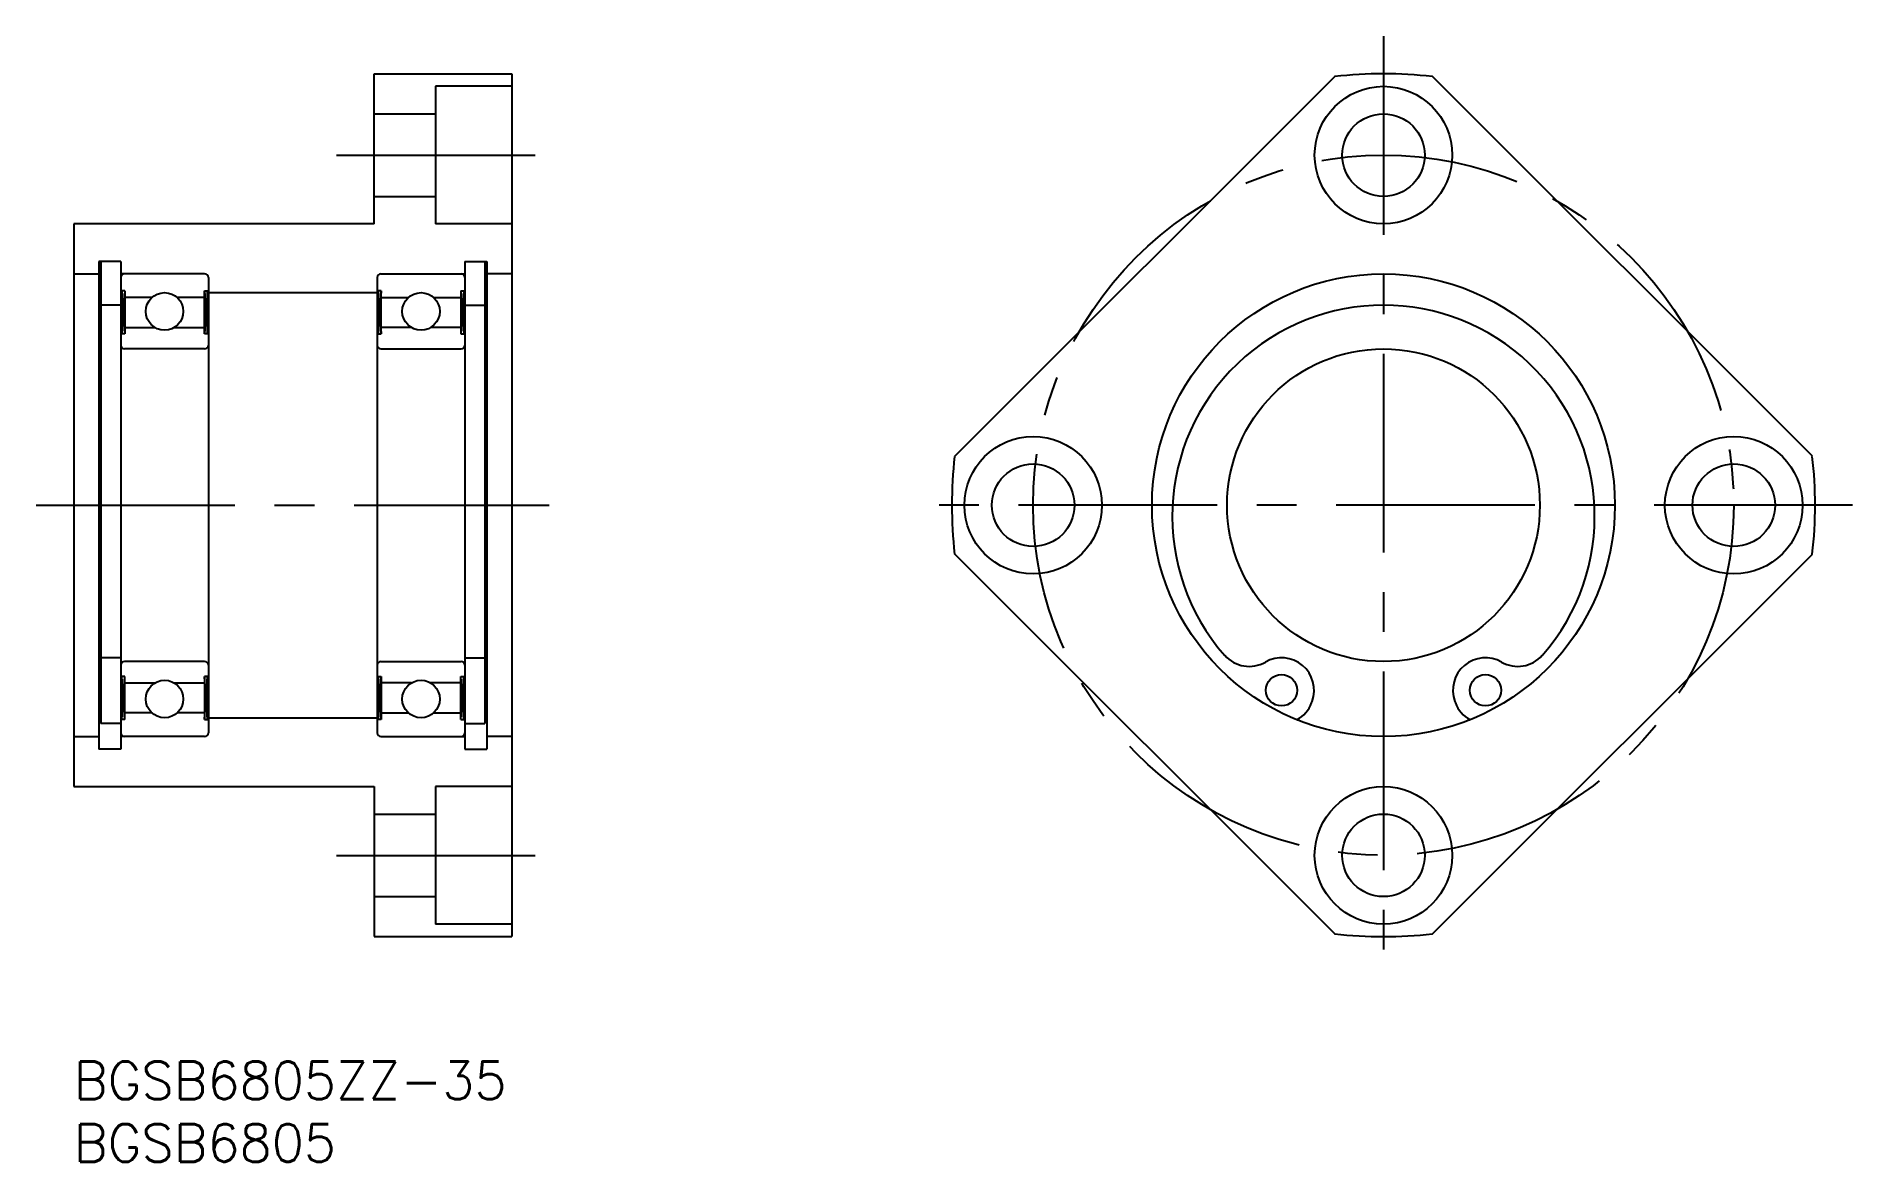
# Model space of a CAD drawing. Extents: x -3 to 142, y -8 to 82.
import ezdxf

# ---------------------------------------------------------------- set-up
doc = ezdxf.new("R2010")
doc.units = 0
doc.header["$LTSCALE"] = 0.5
doc.linetypes.add('CENTER', pattern=[50.8, 31.75, -6.35, 6.35, -6.35])
for name, color, linetype in [('MSM_CENTER', 1, 'CENTER'), ('MSM_CONTINUOUS', 7, 'CONTINUOUS'), ('MSM_NARROW', 5, 'CONTINUOUS'), ('MSM_PART_NUMBER', 7, 'CONTINUOUS')]:
    doc.layers.add(name, color=color, linetype=linetype)
doc.styles.get("Standard").update_dxf_attribs({"font": 'txt.shx', "height": 3, "bigfont": 'bigfont.shx'})

# ---------------------------------------------------------------- blocks, each defined once
blk = doc.blocks.new('*U10')
at = {"layer": 'MSM_PART_NUMBER'}
blk.add_text('BGSB6805ZZ-35', height=3, dxfattribs=at).set_placement((0, -3))
blk = doc.blocks.new('*U11')
at = {"layer": 'MSM_PART_NUMBER'}
blk.add_text('BGSB6805', height=3, dxfattribs=at).set_placement((0, -8))

msp = doc.modelspace()

# ---------------------------------------------------------------- linework, layer by layer
at = {"layer": 'MSM_CENTER'}
for p, q in [((104.68, 82), (104.68, 7)), ((21, 72.5), (38, 72.5)), ((-3, 44.5), (38, 44.5)), ((142.18, 44.5), (67.18, 44.5)), ((21, 16.5), (38, 16.5))]:
    msp.add_line(p, q, dxfattribs=at)
msp.add_circle((104.68, 44.5), 28, dxfattribs=at)
at = {"layer": 'MSM_CONTINUOUS'}
for p, q in [((24, 67), (24, 79)), ((24, 79), (35, 79)), ((35, 79), (35, 10)), ((70.41, 48.41), (100.78, 78.78)), ((138.96, 48.41), (108.59, 78.78)), ((28.9, 78), (28.9, 67)), ((35, 78), (28.9, 78)), ((24, 75.8), (28.9, 75.8)), ((24, 69.2), (28.9, 69.2)), ((0, 67), (0, 22)), ((24, 67), (0, 67)), ((35, 67), (28.9, 67)), ((3.75, 64), (2, 64)), ((2, 64), (2, 25)), ((2.15, 64, -0.5), (2.15, 27.05, -0.5)), ((3.75, 64), (3.75, 25)), ((31.25, 64), (31.25, 25)), ((31.25, 64), (33, 64)), ((32.85, 64, -0.5), (32.85, 27.05, -0.5)), ((33, 64), (33, 25)), ((0, 63), (2, 63)), ((10.45, 63), (3.75, 63)), ((10.75, 62.7), (10.75, 26.3)), ((24.25, 62.7), (24.25, 26.3)), ((24.55, 63), (31.25, 63)), ((35, 63), (33, 63)), ((4.07, 61.65), (3.75, 61.65)), ((3.83, 61.65), (3.83, 58.2)), ((4.07, 61.65), (4.07, 58.2)), ((6.23, 61.1), (4.07, 61.1)), ((10.43, 61.1), (8.27, 61.1)), ((10.43, 58.2), (10.43, 61.65)), ((10.43, 61.65), (10.75, 61.65)), ((10.67, 58.2), (10.67, 61.65)), ((10.75, 61.5), (24.25, 61.5)), ((24.57, 61.65), (24.25, 61.65)), ((24.33, 58.2), (24.33, 61.65)), ((24.57, 58.2), (24.57, 61.65)), ((24.57, 61.1), (26.73, 61.1)), ((28.77, 61.1), (30.93, 61.1)), ((30.93, 61.65), (31.25, 61.65)), ((30.93, 61.65), (30.93, 58.2)), ((31.17, 61.65), (31.17, 58.2)), ((3.75, 60.5), (2.15, 60.5)), ((31.25, 60.5), (32.85, 60.5)), ((4.07, 58.2), (3.75, 58.2)), ((4.07, 58.7), (6.5, 58.7)), ((8, 58.7), (10.43, 58.7)), ((10.75, 58.2), (10.43, 58.2)), ((24.25, 58.2), (24.57, 58.2)), ((27, 58.7), (24.57, 58.7)), ((30.93, 58.7), (28.5, 58.7)), ((30.93, 58.2), (31.25, 58.2)), ((10.45, 57), (4.05, 57)), ((24.55, 57), (30.95, 57)), ((100.78, 10.22), (70.41, 40.59)), ((108.59, 10.22), (138.96, 40.59)), ((3.75, 32.3), (2.15, 32.3)), ((10.45, 32), (4.05, 32)), ((24.55, 32), (30.95, 32)), ((31.25, 32.3), (32.85, 32.3)), ((4.07, 30.8), (3.75, 30.8)), ((3.83, 27.35), (3.83, 30.8)), ((4.07, 27.35), (4.07, 30.8)), ((10.43, 30.8), (10.43, 27.35)), ((10.75, 30.8), (10.43, 30.8)), ((10.67, 30.8), (10.67, 27.35)), ((24.25, 30.8), (24.57, 30.8)), ((24.33, 30.8), (24.33, 27.35)), ((24.57, 30.8), (24.57, 27.35)), ((30.93, 30.8), (31.25, 30.8)), ((30.93, 27.35), (30.93, 30.8)), ((31.17, 27.35), (31.17, 30.8)), ((4.07, 30.3), (6.5, 30.3)), ((8, 30.3), (10.43, 30.3)), ((27, 30.3), (24.57, 30.3)), ((30.93, 30.3), (28.5, 30.3)), ((6.23, 27.9), (4.07, 27.9)), ((10.43, 27.9), (8.27, 27.9)), ((24.57, 27.9), (26.73, 27.9)), ((28.77, 27.9), (30.93, 27.9)), ((98.94, 28.7), (98.98, 28.81)), ((110.39, 28.81), (110.43, 28.7)), ((3.75, 27.05), (2.15, 27.05)), ((4.07, 27.35), (3.75, 27.35)), ((10.43, 27.35), (10.75, 27.35)), ((10.75, 27.5), (24.25, 27.5)), ((24.57, 27.35), (24.25, 27.35)), ((30.93, 27.35), (31.25, 27.35)), ((31.25, 27.05), (32.85, 27.05)), ((0, 26), (2, 26)), ((3.75, 25), (2, 25)), ((10.45, 26), (3.75, 26)), ((24.55, 26), (31.25, 26)), ((31.25, 25), (33, 25)), ((35, 26), (33, 26)), ((0, 22), (24, 22)), ((24, 22), (24, 10)), ((28.9, 22), (28.9, 11)), ((35, 22), (28.9, 22)), ((24, 19.8), (28.9, 19.8)), ((24, 13.2), (28.9, 13.2)), ((35, 11), (28.9, 11)), ((24, 10), (35, 10))]:
    msp.add_line(p, q, dxfattribs=at)
for centre, radius in [((104.68, 72.5), 5.5), ((104.68, 72.5), 3.3), ((104.68, 44.5), 18.5), ((7.25, 60), 1.5), ((27.75, 60), 1.5), ((104.68, 44.5), 12.5), ((76.68, 44.5), 5.5), ((132.68, 44.5), 5.5), ((76.68, 44.5), 3.3), ((132.68, 44.5), 3.3), ((7.25, 29), 1.5), ((27.75, 29), 1.5), ((96.53, 29.7), 1.25), ((112.83, 29.7), 1.25), ((104.68, 16.5), 5.5), ((104.68, 16.5), 3.3)]:
    msp.add_circle(centre, radius, dxfattribs=at)
for centre, radius, start, end in [((104.68, 44.5), 34.5, 83.5, 96.5), ((4.05, 62.7), 0.3, 90, 180), ((10.45, 62.7), 0.3, 0, 90), ((24.55, 62.7), 0.3, 90, 180), ((30.95, 62.7), 0.3, 0, 90), ((104.68, 43.62), 16.88, 318.7342, 221.2658), ((4.05, 57.3), 0.3, 180, 270), ((10.45, 57.3), 0.3, 270, 0), ((24.55, 57.3), 0.3, 180, 270), ((30.95, 57.3), 0.3, 270, 0), ((104.68, 44.5), 34.5, 173.5, 186.5), ((104.68, 44.5), 34.5, 353.5, 6.5), ((4.05, 31.7), 0.3, 90, 180), ((10.45, 31.7), 0.3, 0, 90), ((24.55, 31.7), 0.3, 90, 180), ((30.95, 31.7), 0.3, 0, 90), ((93.95, 34.21), 2.6, 221.2658, 299.7449), ((96.53, 29.7), 2.6, 340.0175, 119.7449), ((112.83, 29.7), 2.6, 60.2551, 199.9825), ((115.41, 34.21), 2.6, 240.2551, 318.7342), ((96.59, 29.55), 2.5, 297.992, 340.0175), ((112.78, 29.55), 2.5, 199.9825, 242.008), ((4.05, 26.3), 0.3, 180, 270), ((10.45, 26.3), 0.3, 270, 0), ((24.55, 26.3), 0.3, 180, 270), ((30.95, 26.3), 0.3, 270, 0), ((104.68, 44.5), 34.5, 263.5, 276.5)]:
    msp.add_arc(centre, radius, start, end, dxfattribs=at)
at = {"layer": 'MSM_NARROW'}
for p, q in [((4.07, 61.65), (3.83, 58.2)), ((3.83, 61.65), (4.07, 58.2)), ((10.67, 61.65), (10.43, 58.2)), ((10.43, 61.65), (10.67, 58.2)), ((24.33, 61.65), (24.57, 58.2)), ((24.57, 61.65), (24.33, 58.2)), ((30.93, 61.65), (31.17, 58.2)), ((31.17, 61.65), (30.93, 58.2)), ((4.07, 27.35), (3.83, 30.8)), ((3.83, 27.35), (4.07, 30.8)), ((10.67, 27.35), (10.43, 30.8)), ((10.43, 27.35), (10.67, 30.8)), ((24.33, 27.35), (24.57, 30.8)), ((24.57, 27.35), (24.33, 30.8)), ((30.93, 27.35), (31.17, 30.8)), ((31.17, 27.35), (30.93, 30.8))]:
    msp.add_line(p, q, dxfattribs=at)

# ---------------------------------------------------------------- block references
at = {"layer": 'MSM_CONTINUOUS'}
for name in ['*U10', '*U11']:
    msp.add_blockref(name, (0, 0), dxfattribs=at)

doc.saveas('drawing.dxf')
